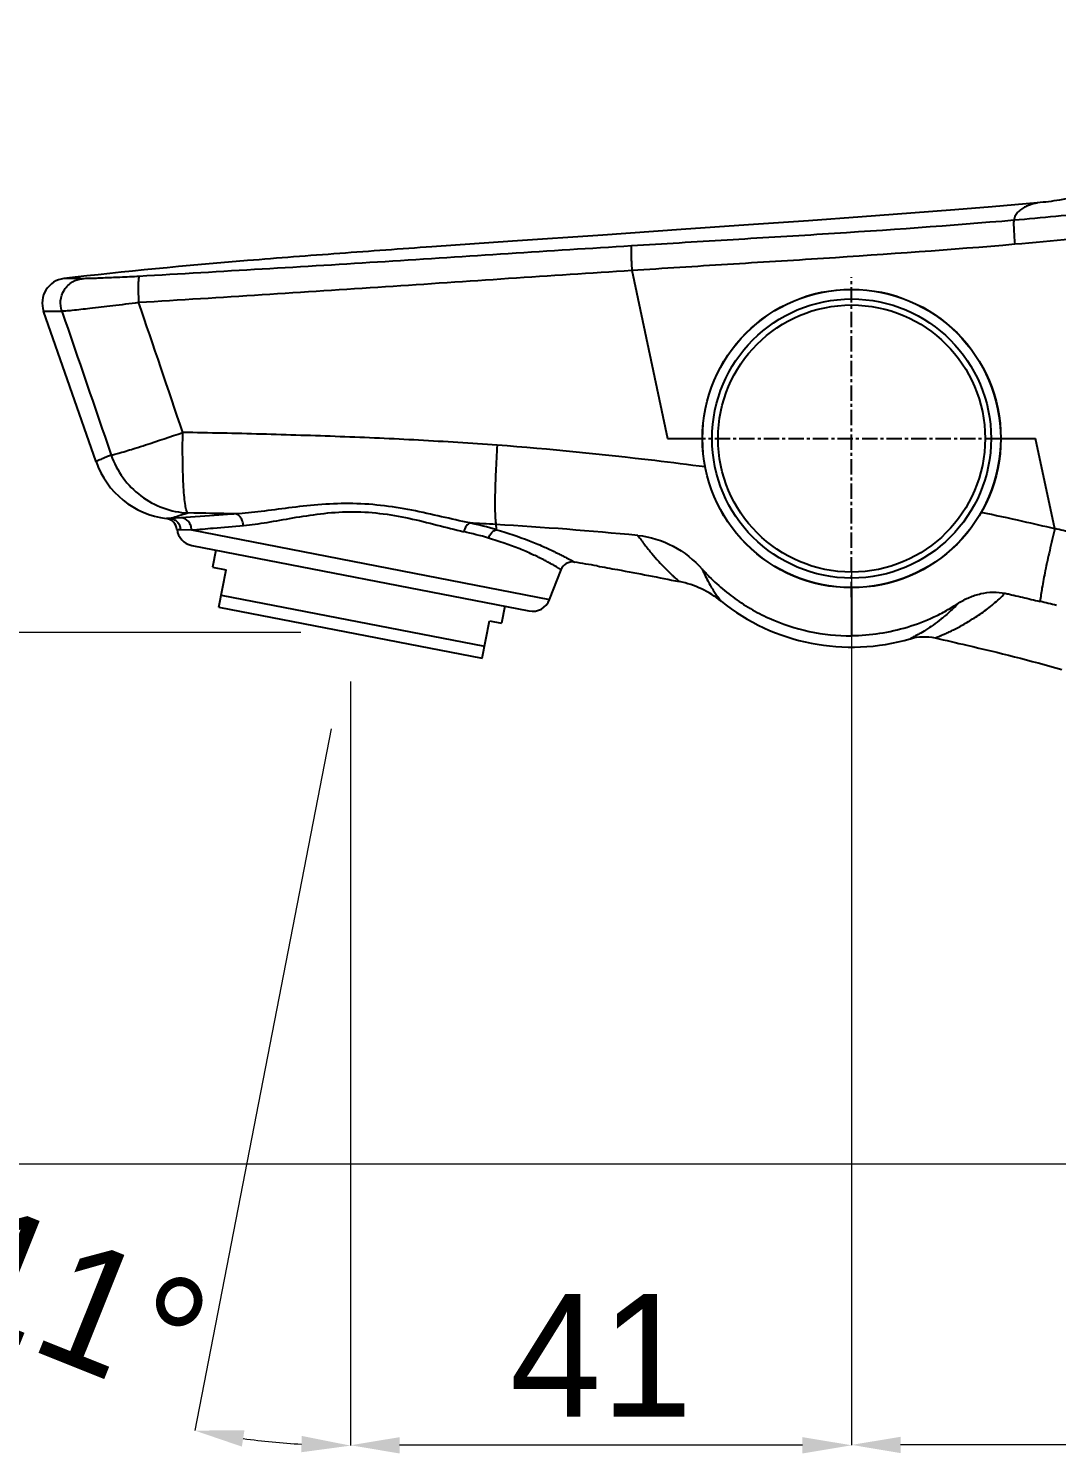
# Model space of a CAD drawing. Header units: millimetres. Extents: x 1091 to 1735, y 843 to 1297.
# Drawn here: x 1177.1 to 1260.9, y 1105.1 to 1221.2 of the extents above; entities that cross this region are included whole.
import ezdxf

# ---------------------------------------------------------------- set-up
doc = ezdxf.new("R2010")
doc.units = ezdxf.units.MM
doc.linetypes.add('CENTER', pattern=[2, 1.25, -0.25, 0.25, -0.25])
doc.styles.add('Daelim Dimension', font='\x7f\x7f\x7f\x7f.TTF')
doc.dimstyles.new('DEFAULT', dxfattribs={"dimscale": 2, "dimtxt": 2, "dimasz": 2, "dimexe": 0, "dimexo": 2, "dimgap": 1, "dimtad": 1, "dimdec": 1, "dimzin": 9, "dimdsep": 46, "dimtxsty": 'Daelim Dimension', "dimcen": 0.5, "dimclrd": 252, "dimclre": 252, "dimclrt": 3, "dimadec": 1, "dimazin": 0, "dimtfac": 1, "dimtdec": 1, "dimtix": 1, "dimtmove": 0, "dimatfit": 3, "dimfxl": 0, "dimtolj": 1, "dimtzin": 1, "dimlwd": 9, "dimlwe": 9, "dimarcsym": 0})

# ---------------------------------------------------------------- blocks, each defined once
blk = doc.blocks.new('*D5')
at = {"color": 5, "lineweight": 9}
for p, q in [((1202.15, 1264.75), (1130.79, 1264.75)), ((1130.79, 1132.66), (1130.79, 1260.75)), ((1337.33, 1128.66), (1130.79, 1128.66))]:
    blk.add_line(p, q, dxfattribs=at)
at = {"color": 5}
for points in [[(1130.12, 1260.75), (1131.45, 1260.75), (1130.79, 1264.75)], [(1130.12, 1132.66), (1131.45, 1132.66), (1130.79, 1128.66)]]:
    blk.add_solid(points, dxfattribs=at)
at = {"layer": 'Defpoints', "color": 0}
for p in [(1130.79, 1264.75), (1206.15, 1264.75), (1341.33, 1128.66)]:
    blk.add_point(p, dxfattribs=at)
at = {"color": 7, "insert": (1123.34, 1196.7), "char_height": 10, "attachment_point": 5, "rotation": 90, "style": 'Daelim Dimension'}
blk.add_mtext('\\A1;136', dxfattribs=at)
blk = doc.blocks.new('*D6')
at = {"color": 5, "lineweight": 9}
for p, q in [((1244.15, 1177.21), (1244.15, 1105.78)), ((1316.83, 1124.66), (1316.83, 1105.78)), ((1312.83, 1105.78), (1248.15, 1105.78))]:
    blk.add_line(p, q, dxfattribs=at)
at = {"color": 5}
for points in [[(1248.15, 1106.44), (1248.15, 1105.11), (1244.15, 1105.78)], [(1312.83, 1106.44), (1312.83, 1105.11), (1316.83, 1105.78)]]:
    blk.add_solid(points, dxfattribs=at)
at = {"layer": 'Defpoints', "color": 0}
for p in [(1244.15, 1181.21), (1316.83, 1128.66), (1244.15, 1105.78)]:
    blk.add_point(p, dxfattribs=at)
at = {"color": 7, "insert": (1280.49, 1113.23), "char_height": 10, "attachment_point": 5, "style": 'Daelim Dimension'}
blk.add_mtext('\\A1;73', dxfattribs=at)
blk = doc.blocks.new('*D2')
at = {"color": 5, "lineweight": 9}
for p, q in [((1244.15, 1170.86), (1244.15, 1105.75)), ((1203.32, 1167.97), (1203.32, 1105.75)), ((1240.15, 1105.75), (1207.32, 1105.75))]:
    blk.add_line(p, q, dxfattribs=at)
at = {"color": 5}
for points in [[(1207.32, 1106.41), (1207.32, 1105.08), (1203.32, 1105.75)], [(1240.15, 1106.41), (1240.15, 1105.08), (1244.15, 1105.75)]]:
    blk.add_solid(points, dxfattribs=at)
at = {"layer": 'Defpoints', "color": 0}
for p in [(1244.15, 1174.86), (1203.32, 1171.97), (1203.32, 1105.75)]:
    blk.add_point(p, dxfattribs=at)
at = {"color": 7, "insert": (1223.74, 1113.08), "char_height": 10, "attachment_point": 5, "style": 'Daelim Dimension'}
blk.add_mtext('\\A1;41', dxfattribs=at)
blk = doc.blocks.new('*D3')
at = {"color": 5, "lineweight": 9}
for p, q in [((1201.73, 1164.13), (1190.62, 1106.95)), ((1203.32, 1159.64), (1203.32, 1105.72))]:
    blk.add_line(p, q, dxfattribs=at)
blk.add_arc((1203.32, 1172.28), 66.56, 262.444, 266.556, dxfattribs=at)
at = {"color": 5}
for points in [[(1194.46, 1105.64), (1194.67, 1106.96), (1190.62, 1106.95)], [(1199.34, 1106.51), (1199.3, 1105.18), (1203.32, 1105.72)]]:
    blk.add_solid(points, dxfattribs=at)
at = {"layer": 'Defpoints', "color": 0}
for p in [(1205.83, 1185.23), (1203.32, 1171.97), (1202.5, 1168.05), (1203.32, 1163.64), (1199.06, 1105.86)]:
    blk.add_point(p, dxfattribs=at)
at = {"color": 7, "insert": (1181.29, 1117.31), "char_height": 10, "attachment_point": 5, "rotation": 338.1637, "style": 'Daelim Dimension'}
blk.add_mtext('\\A1;11%%D', dxfattribs=at)
blk = doc.blocks.new('*D7')
at = {"color": 5, "lineweight": 9}
for p, q in [((1199.26, 1171.98), (1156.15, 1171.98)), ((1156.15, 1167.98), (1156.15, 1132.66)), ((1289.06, 1128.66), (1156.15, 1128.66))]:
    blk.add_line(p, q, dxfattribs=at)
at = {"color": 5}
for points in [[(1155.48, 1167.98), (1156.81, 1167.98), (1156.15, 1171.98)], [(1155.48, 1132.66), (1156.81, 1132.66), (1156.15, 1128.66)]]:
    blk.add_solid(points, dxfattribs=at)
at = {"layer": 'Defpoints', "color": 0}
for p in [(1203.26, 1171.98), (1156.15, 1128.66), (1293.06, 1128.66)]:
    blk.add_point(p, dxfattribs=at)
at = {"color": 7, "insert": (1148.7, 1150.32), "char_height": 10, "attachment_point": 5, "rotation": 90, "style": 'Daelim Dimension'}
blk.add_mtext('\\A1;43', dxfattribs=at)

msp = doc.modelspace()

# ---------------------------------------------------------------- linework, layer by layer
at = {"color": 7, "linetype": 'Continuous'}
for p, q in [((1259.31, 1206.98), (1255.6, 1206.67)), ((1216.52, 1203.85), (1209.94, 1203.4)), ((1226.24, 1201.49), (1229.16, 1187.78)), ((1182.58, 1185.89), (1178.3, 1198.16)), ((1229.16, 1187.78), (1232.02, 1187.78)), ((1256.29, 1187.78), (1259.15, 1187.78)), ((1260.72, 1180.43), (1259.15, 1187.78)), ((1188.6, 1181.27), (1188.31, 1181.25)), ((1189.51, 1181.33), (1188.6, 1181.27)), ((1189.18, 1180.37), (1189.48, 1180.36)), ((1189.48, 1180.36), (1190.36, 1180.33)), ((1190.36, 1180.33), (1219.54, 1174.66)), ((1190.38, 1179.07), (1217.85, 1173.73)), ((1192.34, 1178.69), (1192.07, 1177.31)), ((1192.07, 1177.31), (1193.18, 1177.09)), ((1192.59, 1174.05), (1193.18, 1177.09)), ((1219.54, 1174.66), (1220.47, 1177.08)), ((1244.15, 1175.62), (1244.15, 1171.71)), ((1192.59, 1174.05), (1214.04, 1169.88)), ((1192.78, 1175.03), (1214.23, 1170.86)), ((1215.9, 1174.11), (1215.63, 1172.73)), ((1214.04, 1169.88), (1214.63, 1172.93)), ((1214.63, 1172.93), (1215.63, 1172.73))]:
    msp.add_line(p, q, dxfattribs=at)
at = {"color": 1, "linetype": 'CENTER'}
for p, q in [((1244.15, 1174.86), (1244.15, 1200.94)), ((1231, 1187.78), (1257.31, 1187.78))]:
    msp.add_line(p, q, dxfattribs=at)
at = {"color": 7, "linetype": 'Continuous'}
for points in [[(1255.6, 1206.67), (1252.56, 1206.42), (1248.97, 1206.14), (1245, 1205.84), (1240.63, 1205.52), (1235.75, 1205.18)], [(1235.75, 1205.18), (1230.25, 1204.8), (1223.89, 1204.36), (1216.52, 1203.85)]]:
    msp.add_lwpolyline(points, dxfattribs=at)
for radius in [12.16, 12.15, 11.37, 10.88]:
    msp.add_circle((1244.15, 1187.78), radius, dxfattribs=at)
for centre, radius, start, end in [((1180.19, 1198.82), 2, 96.7402, 199.2209), ((1209.16, 1200.35), 23.16, 183.3346, 183.6288), ((-198.3, 724.04), 1463.52, 18.49364, 18.93226), ((1189.19, 1188.2), 7, 199.2235, 262.8027), ((1188.18, 1180.26), 1, 6.4252, 82.8049), ((1172.45, 227.34), 954.54, 88.70826, 88.94355), ((1178.69, 556.59), 625.25, 86.65551, 86.85053), ((1205.28, 1145.79), 35.96, 73.9823, 77.5294), ((1205.86, 943.52), 243.19, 77.5933, 78.4185), ((1190.67, 1180.54), 1.5, 186.4251, 259), ((1205.47, 1148.84), 32.14, 73.5703, 77.2845), ((1198.34, 886.72), 294.53, 84.4697, 86.7255), ((1237, 1182.24), 21.89, 183.8435, 184.9663), ((1140.62, 657.93), 536.13, 76.9058, 77.0553), ((1221.4, 1176.72), 1, 80.7622, 159.0017), ((1193.55, 1005.51), 174.46, 80.1455, 80.7604), ((1228.5, 1168.25), 8.04, 51.3322, 78.3847), ((1218.14, 1175.2), 1.5, 259, 339), ((1244.15, 1187.78), 17, 231.266, 286.3553), ((1220.05, 1009.65), 169.52, 76.0716, 76.5392)]:
    msp.add_arc(centre, radius, start, end, dxfattribs=at)
for points, knots in [([(1259.31, 1206.98), (1259.22, 1206.97), (1258.91, 1206.9), (1258.49, 1206.76), (1258.06, 1206.53), (1257.74, 1206.28), (1257.48, 1205.96), (1257.39, 1205.7), (1257.37, 1205.56)], [0, 0, 0, 0, 0.110724, 0.368825, 0.521983, 0.678737, 0.836005, 1, 1, 1, 1]), ([(1266.51, 1206.49), (1265.75, 1206.4), (1262.71, 1206.05), (1259.66, 1205.76), (1257.37, 1205.56)], [0, 0, 0, 0, 0.249863, 1, 1, 1, 1]), ([(1261.65, 1207.3), (1261.46, 1207.26), (1260.69, 1207.13), (1259.9, 1207.04), (1259.31, 1206.98)], [0, 0, 0, 0, 0.242041, 1, 1, 1, 1]), ([(1257.37, 1205.56), (1252.18, 1205.11), (1244.39, 1204.57), (1234, 1203.95), (1228.81, 1203.63), (1226.21, 1203.47)], [0, 0, 0, 0, 0.499995, 0.750005, 1, 1, 1, 1]), ([(1257.37, 1205.56), (1257.36, 1205.53), (1257.36, 1205.46), (1257.35, 1205.32), (1257.36, 1205.13), (1257.37, 1204.79), (1257.4, 1204.28), (1257.43, 1203.86), (1257.45, 1203.63)], [0, 0, 0, 0, 0.041395, 0.112783, 0.212195, 0.336701, 0.644929, 1, 1, 1, 1]), ([(1209.94, 1203.4), (1207.44, 1203.22), (1202.43, 1202.86), (1192.43, 1202.1), (1184.93, 1201.39), (1179.95, 1200.81)], [0, 0, 0, 0, 0.250026, 0.500061, 1, 1, 1, 1]), ([(1226.21, 1203.47), (1219.52, 1203.06), (1206.15, 1202.16), (1192.78, 1201.38), (1186.09, 1200.99)], [0, 0, 0, 0, 0.500396, 1, 1, 1, 1]), ([(1226.21, 1203.47), (1226.2, 1203.45), (1226.19, 1203.38), (1226.18, 1203.24), (1226.18, 1203.05), (1226.18, 1202.8), (1226.19, 1202.52), (1226.21, 1202.07), (1226.23, 1201.73), (1226.24, 1201.49)], [0, 0, 0, 0, 0.038594, 0.108299, 0.207167, 0.33199, 0.478643, 0.64246, 1, 1, 1, 1]), ([(1226.24, 1201.49), (1228.84, 1201.66), (1234.05, 1201.99), (1244.45, 1202.63), (1252.26, 1203.18), (1257.45, 1203.63)], [0, 0, 0, 0, 0.24999, 0.499989, 1, 1, 1, 1]), ([(1179.79, 1198.17), (1179.7, 1198.44), (1179.63, 1199.05), (1179.93, 1199.93), (1180.6, 1200.59), (1181.18, 1200.78), (1181.45, 1200.8)], [0, 0, 0, 0, 0.239002, 0.504068, 0.766364, 1, 1, 1, 1]), ([(1181.45, 1200.8), (1181.23, 1200.81), (1180.86, 1200.81), (1180.43, 1200.81), (1180.18, 1200.81), (1180.06, 1200.81), (1179.99, 1200.81), (1179.96, 1200.81), (1179.95, 1200.81)], [0, 0, 0, 0, 0.439114, 0.75325, 0.861155, 0.937642, 0.983631, 1, 1, 1, 1]), ([(1186.09, 1200.99), (1185.57, 1200.96), (1184.59, 1200.91), (1183.42, 1200.87), (1182.61, 1200.83), (1182.12, 1200.82), (1181.75, 1200.81), (1181.54, 1200.8), (1181.45, 1200.8)], [0, 0, 0, 0, 0.336953, 0.633293, 0.758199, 0.862741, 0.945393, 1, 1, 1, 1]), ([(1186.09, 1200.99), (1186.08, 1200.98), (1186.06, 1200.92), (1186.04, 1200.8), (1186.02, 1200.61), (1186.01, 1200.35), (1186.01, 1200.05), (1186.02, 1199.59), (1186.03, 1199.24), (1186.05, 1199)], [0, 0, 0, 0, 0.02962, 0.0907, 0.186326, 0.314771, 0.470057, 0.642992, 1, 1, 1, 1]), ([(1186.06, 1198.88), (1192.76, 1199.29), (1206.15, 1200.14), (1219.55, 1201.07), (1226.24, 1201.49)], [0, 0, 0, 0, 0.500309, 1, 1, 1, 1]), ([(1179.79, 1198.17), (1179.9, 1198.17), (1180.18, 1198.19), (1180.94, 1198.27), (1182.21, 1198.41), (1184.02, 1198.62), (1185.35, 1198.79), (1186.06, 1198.88)], [0, 0, 0, 0, 0.05382, 0.134064, 0.362712, 0.66115, 1, 1, 1, 1]), ([(1178.3, 1198.16), (1178.3, 1198.16), (1178.31, 1198.16), (1178.32, 1198.16), (1178.36, 1198.16), (1178.4, 1198.16), (1178.45, 1198.17), (1178.54, 1198.17), (1178.69, 1198.17), (1178.9, 1198.17), (1179.15, 1198.17), (1179.46, 1198.17), (1179.67, 1198.17), (1179.79, 1198.17)], [0, 0, 0, 0, 0.003864, 0.015555, 0.035074, 0.062409, 0.097546, 0.140474, 0.249729, 0.390299, 0.562308, 0.765637, 1, 1, 1, 1]), ([(1185.77, 1186.99), (1186.05, 1187.08), (1187.35, 1187.5), (1188.64, 1187.93), (1189.65, 1188.27)], [0, 0, 0, 0, 0.218204, 1, 1, 1, 1]), ([(1190.05, 1181.72), (1190.03, 1181.74), (1189.99, 1181.8), (1189.94, 1181.93), (1189.9, 1182.11), (1189.83, 1182.46), (1189.77, 1183.03), (1189.7, 1183.86), (1189.66, 1184.85), (1189.64, 1185.95), (1189.63, 1187.1), (1189.64, 1187.88), (1189.65, 1188.27)], [0, 0, 0, 0, 0.013469, 0.033861, 0.061917, 0.098123, 0.195432, 0.323088, 0.476155, 0.646085, 0.823579, 1, 1, 1, 1]), ([(1215.27, 1187.24), (1213.14, 1187.39), (1208.87, 1187.66), (1203.53, 1187.9), (1199.26, 1188.04), (1194.99, 1188.17), (1191.79, 1188.24), (1189.65, 1188.27)], [0, 0, 0, 0, 0.250153, 0.500187, 0.625172, 0.75014, 1, 1, 1, 1]), ([(1183.81, 1186.43), (1183.91, 1186.45), (1184.15, 1186.51), (1184.8, 1186.69), (1185.36, 1186.86), (1185.77, 1186.99)], [0, 0, 0, 0, 0.145876, 0.364676, 1, 1, 1, 1]), ([(1215.27, 1187.24), (1215.22, 1186.52), (1215.15, 1185.16), (1215.09, 1183.54), (1215.08, 1182.41), (1215.09, 1181.73), (1215.11, 1181.2), (1215.14, 1180.9), (1215.16, 1180.78)], [0, 0, 0, 0, 0.333466, 0.62961, 0.753968, 0.858669, 0.941413, 1, 1, 1, 1]), ([(1232.23, 1185.46), (1230.86, 1185.64), (1225.22, 1186.35), (1219.56, 1186.92), (1215.27, 1187.24)], [0, 0, 0, 0, 0.243197, 1, 1, 1, 1]), ([(1183.81, 1186.43), (1183.71, 1186.39), (1183.53, 1186.32), (1183.28, 1186.21), (1183.07, 1186.12), (1182.89, 1186.05), (1182.77, 1185.99), (1182.7, 1185.95), (1182.66, 1185.93), (1182.62, 1185.92), (1182.6, 1185.9), (1182.59, 1185.9), (1182.58, 1185.89), (1182.58, 1185.89)], [0, 0, 0, 0, 0.233018, 0.435395, 0.607043, 0.747877, 0.857726, 0.900962, 0.936375, 0.963968, 0.983749, 0.995732, 1, 1, 1, 1]), ([(1183.81, 1186.43), (1184.04, 1185.77), (1184.69, 1184.53), (1186.17, 1183.03), (1188, 1182.03), (1189.37, 1181.75), (1190.05, 1181.72)], [0, 0, 0, 0, 0.251725, 0.502624, 0.752089, 1, 1, 1, 1]), ([(1213.04, 1180.9), (1212.27, 1181.06), (1210.7, 1181.42), (1208.29, 1181.97), (1205.77, 1182.37), (1203.21, 1182.53), (1200.7, 1182.41), (1198.32, 1182.14), (1196.09, 1181.83), (1194.66, 1181.68), (1193.97, 1181.64)], [0, 0, 0, 0, 0.122268, 0.251498, 0.384673, 0.518561, 0.649943, 0.775271, 0.892692, 1, 1, 1, 1]), ([(1188.6, 1181.27), (1188.77, 1181.33), (1189.26, 1181.48), (1189.74, 1181.63), (1190.05, 1181.72)], [0, 0, 0, 0, 0.365252, 1, 1, 1, 1]), ([(1189.48, 1180.36), (1189.47, 1180.47), (1189.41, 1180.7), (1189.22, 1180.99), (1188.93, 1181.2), (1188.71, 1181.26), (1188.6, 1181.27)], [0, 0, 0, 0, 0.251885, 0.502688, 0.751953, 1, 1, 1, 1]), ([(1193.97, 1181.64), (1193.51, 1181.61), (1192.02, 1181.5), (1190.54, 1181.4), (1189.51, 1181.33)], [0, 0, 0, 0, 0.308464, 1, 1, 1, 1]), ([(1190.36, 1180.33), (1190.35, 1180.46), (1190.31, 1180.7), (1190.13, 1181.02), (1189.85, 1181.25), (1189.62, 1181.32), (1189.51, 1181.33)], [0, 0, 0, 0, 0.257983, 0.511982, 0.759112, 1, 1, 1, 1]), ([(1194.59, 1180.69), (1194.58, 1180.81), (1194.54, 1181.03), (1194.41, 1181.32), (1194.22, 1181.54), (1194.05, 1181.62), (1193.97, 1181.64)], [0, 0, 0, 0, 0.288219, 0.557353, 0.794534, 1, 1, 1, 1]), ([(1194.59, 1180.69), (1195.23, 1180.75), (1196.58, 1180.95), (1198.66, 1181.33), (1200.91, 1181.68), (1203.27, 1181.87), (1205.69, 1181.73), (1208.07, 1181.32), (1210.33, 1180.74), (1211.82, 1180.35), (1212.54, 1180.19)], [0, 0, 0, 0, 0.106622, 0.22406, 0.349544, 0.48081, 0.614401, 0.747575, 0.877215, 1, 1, 1, 1]), ([(1213.04, 1180.9), (1212.99, 1180.88), (1212.88, 1180.81), (1212.69, 1180.58), (1212.59, 1180.35), (1212.54, 1180.19)], [0, 0, 0, 0, 0.185727, 0.419796, 1, 1, 1, 1]), ([(1190.36, 1180.33), (1190.95, 1180.38), (1192.36, 1180.5), (1193.77, 1180.63), (1194.59, 1180.69)], [0, 0, 0, 0, 0.420412, 1, 1, 1, 1]), ([(1214.56, 1179.66), (1214.62, 1179.83), (1214.78, 1180.12), (1215.06, 1180.32), (1215.2, 1180.35)], [0, 0, 0, 0, 0.559035, 1, 1, 1, 1]), ([(1215.2, 1180.35), (1216.11, 1180.09), (1217.39, 1179.66), (1218.95, 1179.02), (1219.74, 1178.66), (1220.27, 1178.39), (1220.61, 1178.22), (1220.89, 1178.08), (1221.12, 1177.95), (1221.31, 1177.85), (1221.43, 1177.78), (1221.49, 1177.75), (1221.53, 1177.72), (1221.54, 1177.72), (1221.56, 1177.71), (1221.56, 1177.71)], [0, 0, 0, 0, 0.414168, 0.585332, 0.72978, 0.791354, 0.845464, 0.891844, 0.930264, 0.960502, 0.982337, 0.990041, 0.99557, 0.998898, 1, 1, 1, 1]), ([(1226.73, 1179.89), (1226.91, 1179.63), (1227.28, 1179.13), (1227.85, 1178.42), (1228.41, 1177.79), (1228.86, 1177.32), (1229.19, 1176.98), (1229.41, 1176.76), (1229.61, 1176.57), (1229.78, 1176.42), (1229.91, 1176.3), (1230.03, 1176.19), (1230.06, 1176.17), (1230.12, 1176.12), (1230.11, 1176.12)], [0, 0, 0, 0, 0.187727, 0.366919, 0.535541, 0.68711, 0.754351, 0.815036, 0.868544, 0.914178, 0.951194, 0.978816, 0.995694, 1, 1, 1, 1]), ([(1226.73, 1179.89), (1227.73, 1179.79), (1229.7, 1179.17), (1231.31, 1177.89), (1231.98, 1177.13)], [0, 0, 0, 0, 0.499287, 1, 1, 1, 1]), ([(1260.72, 1180.43), (1260.57, 1179.84), (1260.3, 1178.7), (1259.94, 1177.09), (1259.68, 1175.71), (1259.55, 1174.87), (1259.51, 1174.51)], [0, 0, 0, 0, 0.301913, 0.580892, 0.819414, 1, 1, 1, 1]), ([(1220.47, 1177.08), (1220.47, 1177.08), (1220.46, 1177.09), (1220.44, 1177.1), (1220.41, 1177.12), (1220.37, 1177.15), (1220.32, 1177.18), (1220.22, 1177.24), (1220.08, 1177.33), (1219.87, 1177.45), (1219.61, 1177.6), (1219.31, 1177.77), (1218.96, 1177.95), (1218.56, 1178.14), (1217.94, 1178.43), (1217.06, 1178.81), (1215.87, 1179.25), (1215.01, 1179.52), (1214.56, 1179.66)], [0, 0, 0, 0, 0.001329, 0.004656, 0.010073, 0.01759, 0.027209, 0.038926, 0.068629, 0.106525, 0.152385, 0.205995, 0.267137, 0.335586, 0.411127, 0.582576, 0.7797, 1, 1, 1, 1]), ([(1223.41, 1177.4), (1223.96, 1177.3), (1226.2, 1176.9), (1228.44, 1176.46), (1230.11, 1176.12)], [0, 0, 0, 0, 0.247236, 1, 1, 1, 1]), ([(1231.98, 1177.13), (1232.13, 1176.77), (1232.38, 1176.26), (1232.73, 1175.64), (1232.97, 1175.27), (1233.18, 1174.96), (1233.33, 1174.76), (1233.42, 1174.64), (1233.47, 1174.58), (1233.5, 1174.55), (1233.51, 1174.53), (1233.52, 1174.52)], [0, 0, 0, 0, 0.389397, 0.557489, 0.705209, 0.827826, 0.920062, 0.953509, 0.978149, 0.99373, 1, 1, 1, 1]), ([(1231.98, 1177.13), (1232.08, 1177.03), (1232.26, 1176.82), (1232.65, 1176.42), (1233.16, 1175.93), (1233.8, 1175.38), (1234.69, 1174.69), (1235.89, 1173.9), (1237.92, 1172.85), (1240.68, 1171.93), (1243, 1171.7), (1244.15, 1171.71)], [0, 0, 0, 0, 0.030491, 0.061053, 0.122401, 0.184021, 0.24589, 0.370264, 0.495445, 0.747107, 1, 1, 1, 1]), ([(1250.95, 1171.54), (1250.94, 1171.54), (1251.04, 1171.57), (1251.09, 1171.58), (1251.29, 1171.66), (1251.5, 1171.75), (1251.78, 1171.87), (1252.11, 1172.03), (1252.48, 1172.21), (1252.89, 1172.42), (1253.33, 1172.66), (1253.79, 1172.93), (1254.26, 1173.23), (1254.75, 1173.55), (1255.24, 1173.91), (1255.89, 1174.44), (1256.35, 1174.87), (1256.66, 1175.17)], [0, 0, 0, 0, 0.004666, 0.021861, 0.048247, 0.083878, 0.128939, 0.18259, 0.243781, 0.311565, 0.385094, 0.463556, 0.546175, 0.632177, 0.720798, 0.81143, 1, 1, 1, 1]), ([(1252.86, 1174.37), (1253.14, 1174.55), (1253.73, 1174.86), (1254.68, 1175.17), (1255.67, 1175.3), (1256.34, 1175.24), (1256.66, 1175.17)], [0, 0, 0, 0, 0.250017, 0.500248, 0.750177, 1, 1, 1, 1]), ([(1256.66, 1175.17), (1256.78, 1175.15), (1257.01, 1175.09), (1257.49, 1174.98), (1258.32, 1174.79), (1259.03, 1174.62), (1259.51, 1174.51)], [0, 0, 0, 0, 0.125065, 0.250102, 0.500086, 1, 1, 1, 1]), ([(1244.15, 1171.72), (1244.92, 1171.73), (1246.46, 1171.86), (1248.71, 1172.37), (1250.52, 1173.05), (1251.89, 1173.75), (1252.54, 1174.16), (1252.87, 1174.36)], [0, 0, 0, 0, 0.249885, 0.499862, 0.749849, 0.874897, 1, 1, 1, 1]), ([(1252.86, 1174.37), (1252.64, 1174.13), (1252.18, 1173.68), (1251.49, 1173.09), (1250.82, 1172.59), (1250.22, 1172.19), (1249.71, 1171.88), (1249.36, 1171.69), (1249.15, 1171.58), (1249.05, 1171.52), (1248.98, 1171.49), (1248.95, 1171.48), (1248.94, 1171.47)], [0, 0, 0, 0, 0.201528, 0.389187, 0.560294, 0.710199, 0.833402, 0.923956, 0.955517, 0.978321, 0.992951, 1, 1, 1, 1]), ([(1248.94, 1171.47), (1249.27, 1171.57), (1249.94, 1171.67), (1250.62, 1171.61), (1250.95, 1171.54)], [0, 0, 0, 0, 0.499999, 1, 1, 1, 1]), ([(1250.95, 1171.54), (1251.82, 1171.34), (1255.28, 1170.55), (1258.72, 1169.69), (1261.28, 1168.97)], [0, 0, 0, 0, 0.250645, 1, 1, 1, 1])]:
    msp.add_open_spline(points, degree=3, knots=knots, dxfattribs=at)
for points in [[(1257.45, 1203.63), (1260.53, 1203.89), (1263.6, 1204.19), (1266.67, 1204.58)], [(1179.79, 1198.17), (1181.13, 1194.25), (1182.47, 1190.34), (1183.81, 1186.43)], [(1260.72, 1180.42), (1259.85, 1180.63), (1258.98, 1180.83), (1258.11, 1181.02)]]:
    msp.add_open_spline(points, degree=3, dxfattribs=at)

# ---------------------------------------------------------------- dimensions: what is measured, and where the dimension line sits
at = {"color": 7}
dim = msp.add_linear_dim(base=(1130.79, 1264.75), p1=(1341.33, 1128.66), p2=(1206.15, 1264.75), angle=90, dimstyle='DEFAULT', override={"dimtxt": 5, "dimdec": 0, "dimclrd": 5, "dimclre": 5, "dimclrt": 7}, dxfattribs=at)
dim.commit()
dim.dimension.update_dxf_attribs({"geometry": '*D5', "text_midpoint": (1130.79, 1196.7), "dimtype": 160})
dim = msp.add_angular_dim_2l(base=(1199.06, 1105.86), line1=((1203.32, 1171.97), (1203.32, 1163.64)), line2=((1202.5, 1168.05), (1205.83, 1185.23)), text='11%%D', dimstyle='DEFAULT', override={"dimtxt": 5, "dimdec": 0, "dimclrd": 5, "dimclre": 5, "dimclrt": 7}, dxfattribs=at)
dim.commit()
dim.dimension.update_dxf_attribs({"geometry": '*D3', "text_midpoint": (1178.56, 1110.5), "dimtype": 162})
for base, p1, p2, picture, middle in [((1244.15, 1105.78), (1316.83, 1128.66), (1244.15, 1181.21), '*D6', (1280.49, 1113.23)), ((1203.32, 1105.75), (1244.15, 1174.86), (1203.32, 1171.97), '*D2', (1223.74, 1113.08))]:
    dim = msp.add_linear_dim(base=base, p1=p1, p2=p2, dimstyle='DEFAULT', override={"dimtxt": 5, "dimdec": 0, "dimclrd": 5, "dimclre": 5, "dimclrt": 7}, dxfattribs=at)
    dim.commit()
    dim.dimension.update_dxf_attribs({"geometry": picture, "text_midpoint": middle})
dim = msp.add_linear_dim(base=(1156.15, 1128.66), p1=(1203.26, 1171.98), p2=(1293.06, 1128.66), angle=90, dimstyle='DEFAULT', override={"dimtxt": 5, "dimdec": 0, "dimclrd": 5, "dimclre": 5, "dimclrt": 7}, dxfattribs=at)
dim.commit()
dim.dimension.update_dxf_attribs({"geometry": '*D7', "text_midpoint": (1148.7, 1150.32)})

doc.saveas('drawing.dxf')
